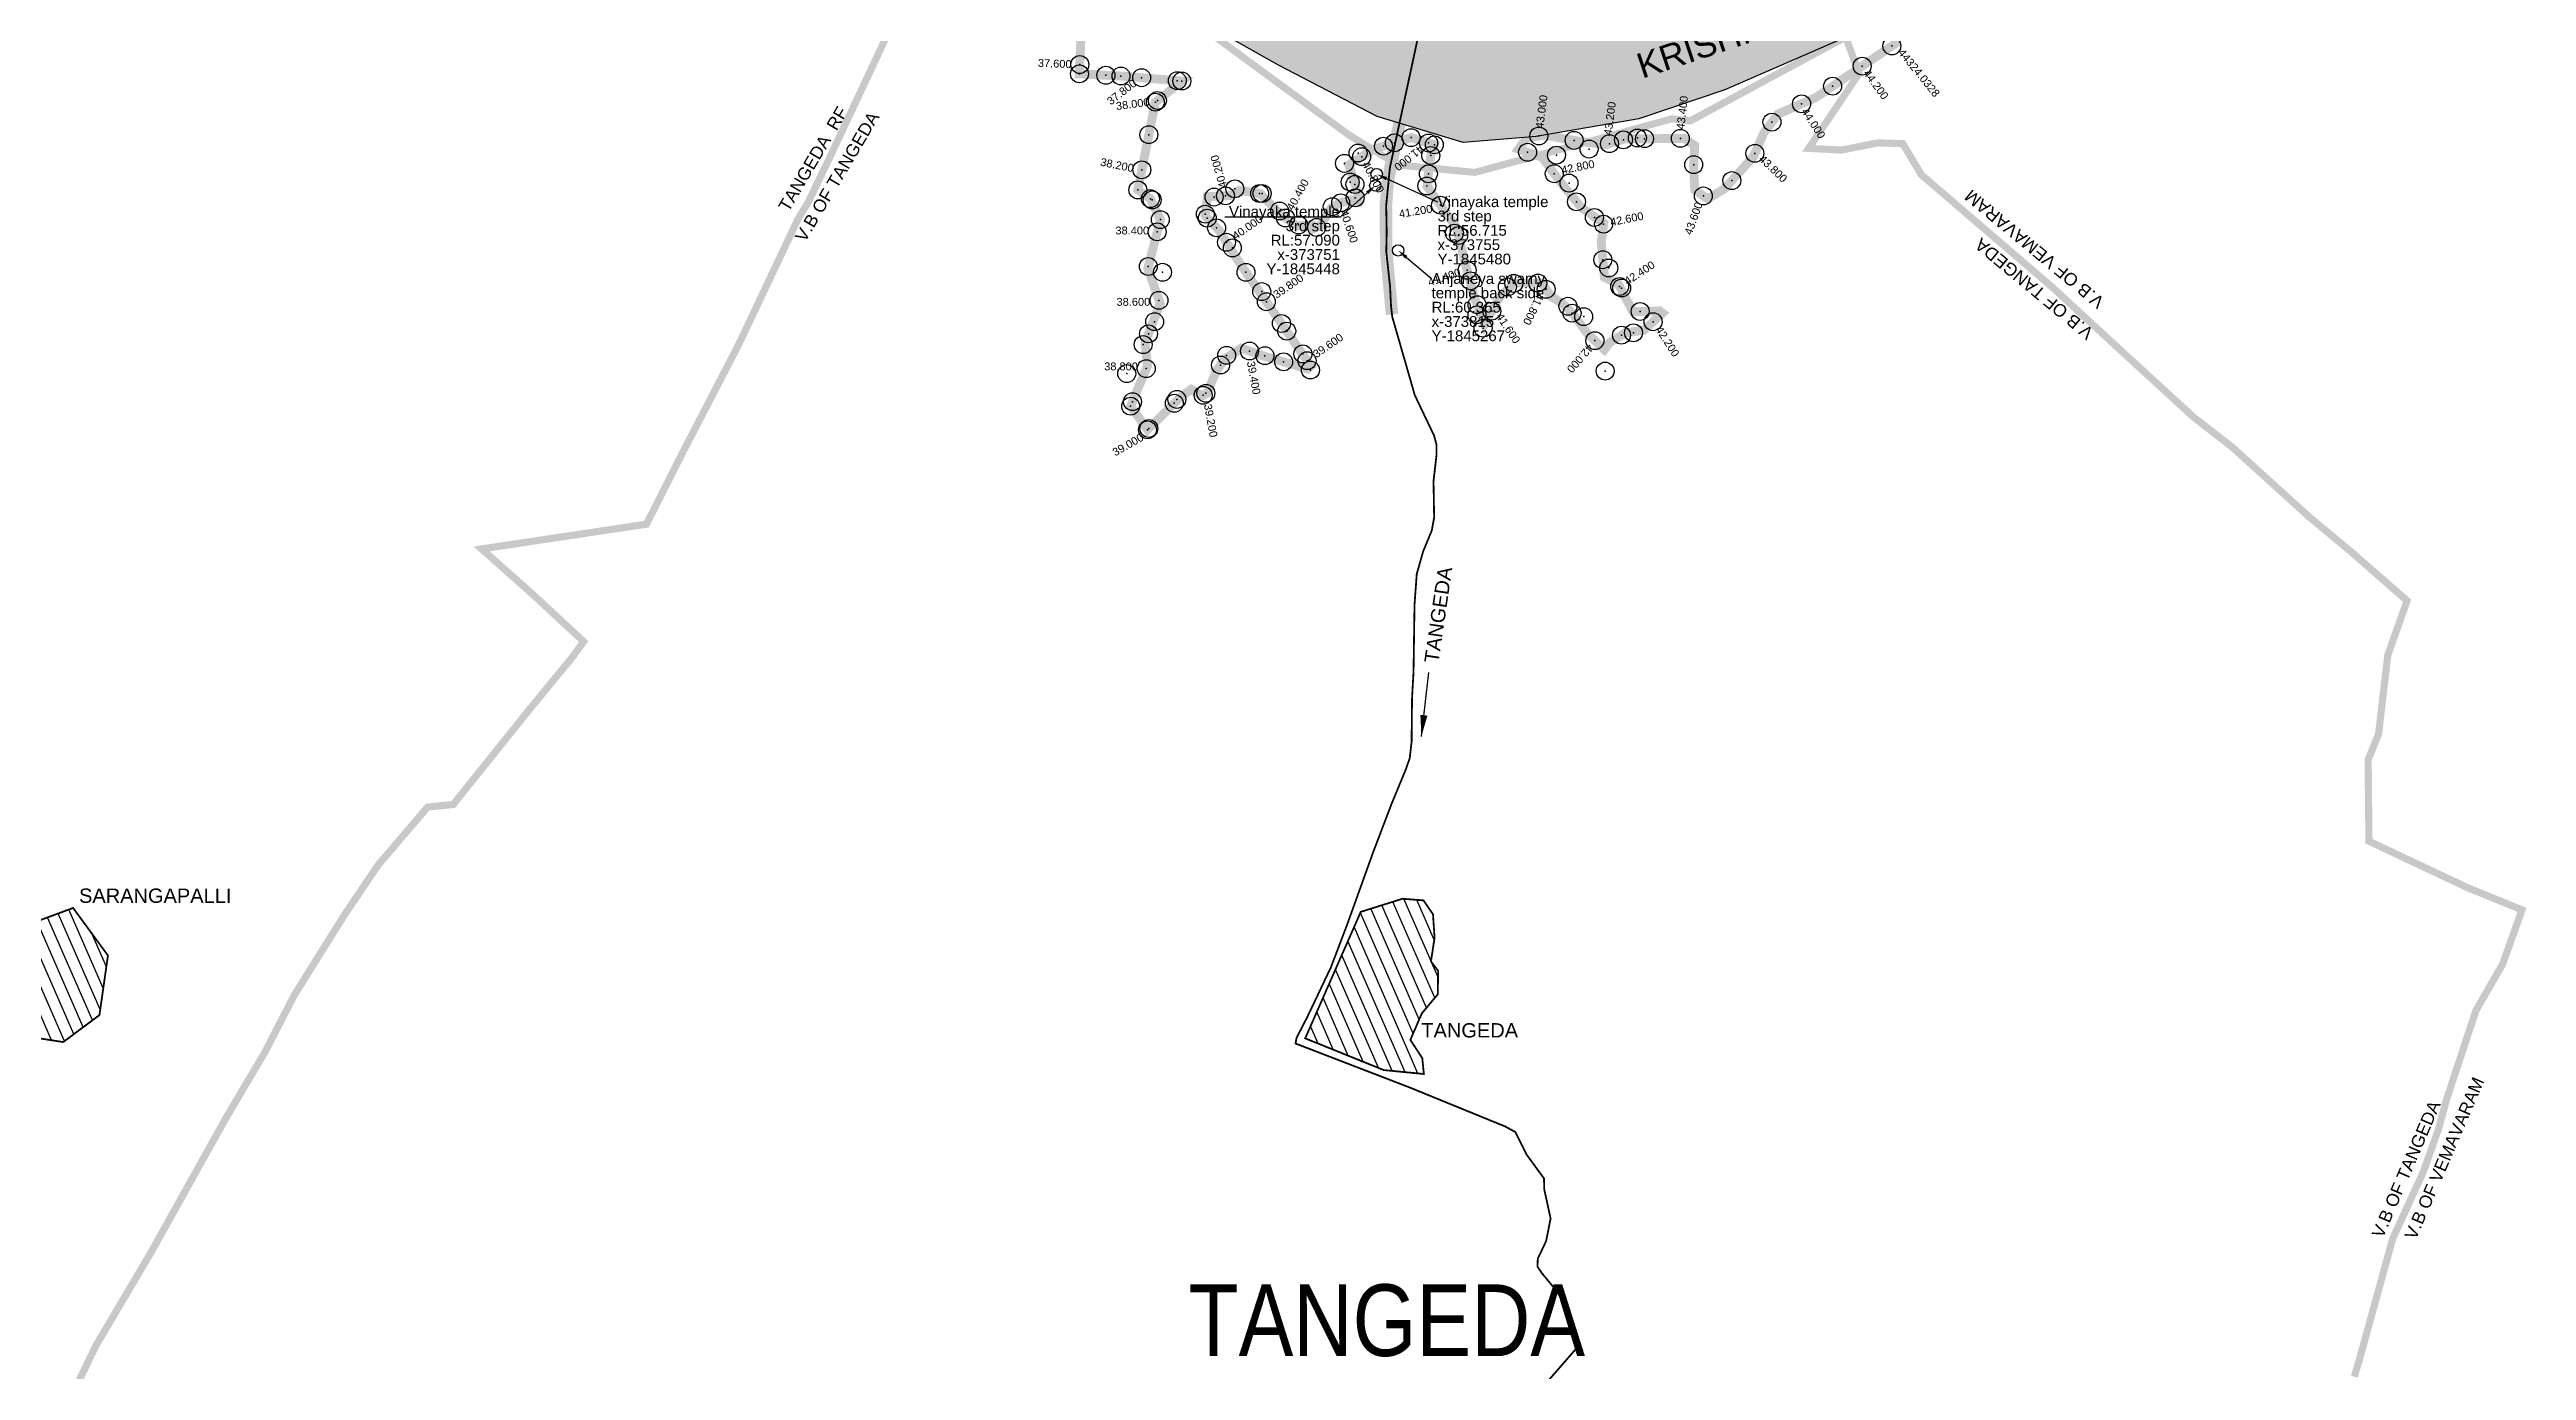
# Model space of a CAD drawing. Header units: millimetres. Extents: x 345922 to 402103, y 1833175 to 1858598.
# Drawn here: x 370049 to 376965, y 1842139 to 1845828 of the extents above; entities that cross this region are included whole.
import ezdxf
from ezdxf import colors
from ezdxf.entities.mleader import LeaderData, LeaderLine
from ezdxf.enums import TextEntityAlignment as Align
from ezdxf.math import Vec2, Vec3

# ---------------------------------------------------------------- set-up
doc = ezdxf.new("R2010")
doc.units = ezdxf.units.MM
doc.header["$PDMODE"] = 32
doc.header["$PDSIZE"] = 50
doc.linetypes.add('JIS_02_1.0', pattern=[2, 1, -1])
for name, color, linetype in [('BND', 160, 'Continuous'), ('FRL', 3, 'Continuous'), ('points', 161, 'Continuous'), ('ROADS', 10, 'Continuous'), ('STREAM111', 4, 'Continuous'), ('TBM', 7, 'Continuous'), ('TEXT', 7, 'Continuous'), ('VILLAGE AREA', 44, 'Continuous'), ('VILLAGE NAMES', 7, 'Continuous')]:
    doc.layers.add(name, color=color, linetype=linetype)
doc.styles.add('FONT1', font='Arial')
doc.styles.get("Standard").update_dxf_attribs({"font": 'arial.ttf'})
doc.styles.add('style1', font='')
doc.styles.get('style1').set_extended_font_data('Bahnschrift Condensed')
doc.dimstyles.get("Standard").update_dxf_attribs({"dimtxt": 0.18, "dimasz": 0.18, "dimexe": 0.18, "dimexo": 0.0625, "dimgap": 0.09, "dimtad": 0, "dimtih": 1, "dimtoh": 1, "dimdec": 4, "dimzin": 0, "dimdsep": 46, "dimtxsty": 'Standard', "dimcen": 0.09, "dimadec": 0, "dimazin": 0, "dimtfac": 1, "dimtdec": 4, "dimtofl": 0, "dimtmove": 0, "dimatfit": 3, "dimfxl": 1, "dimtolj": 1, "dimtzin": 0, "dimarcsym": 0})
pattern_1 = [(113.5464313, (0, 0), (-29.1063882, -12.6838743), [])]

msp = doc.modelspace()

# ---------------------------------------------------------------- hatches: boundary and pattern name
at = {"layer": 'STREAM111'}
h = msp.add_hatch(dxfattribs=at)
h.set_pattern_fill('DASH,_O', color=4, scale=20, angle=45)
h.set_pattern_definition([(45, (0, 0), (7e-15, 89.8025612), [63.5, -63.5])])
edge = h.paths.add_edge_path()
edge.add_line((360312.4, 1845904.9), (360480.1, 1845907.5))
edge.add_line((360480.1, 1845907.5), (360557.2, 1845894.3))
edge.add_line((360557.2, 1845894.3), (360821, 1845809.2))
edge.add_line((360821, 1845809.2), (361124.9, 1845679.8))
edge.add_line((361124.9, 1845679.8), (361436.3, 1845577.4))
edge.add_line((361436.3, 1845577.4), (361695, 1845540.3))
edge.add_line((361695, 1845540.3), (361829.6, 1845532.7))
edge.add_line((361829.6, 1845532.7), (362216, 1845547.5))
edge.add_line((362216, 1845547.5), (362300.6, 1845547))
edge.add_line((362300.6, 1845547), (362320.4, 1845505.3))
edge.add_line((362320.4, 1845505.3), (362339.3, 1845504.7))
edge.add_line((362339.3, 1845504.7), (362352.2, 1845518.6))
edge.add_line((362352.2, 1845518.6), (362450.3, 1845520.1))
edge.add_line((362450.3, 1845520.1), (362712.6, 1845397.4))
edge.add_line((362712.6, 1845397.4), (363038.7, 1845362.4))
edge.add_line((363038.7, 1845362.4), (363526.7, 1845388.4))
edge.add_line((363526.7, 1845388.4), (364040.3, 1845531.1))
edge.add_line((364040.3, 1845531.1), (364255.8, 1845521))
edge.add_line((364255.8, 1845521), (364342.1, 1845671))
edge.add_line((364342.1, 1845671), (365004.6, 1846711.3))
edge.add_line((365004.6, 1846711.3), (365605.4, 1847420.4))
edge.add_line((365605.4, 1847420.4), (365918.3, 1847841.6))
edge.add_line((365918.3, 1847841.6), (365878.7, 1848090.8))
edge.add_line((365878.7, 1848090.8), (365924, 1848305))
edge.add_line((365924, 1848305), (366156.5, 1848619.5))
edge.add_line((366156.5, 1848619.5), (366280.2, 1848725.3))
edge.add_line((366280.2, 1848725.3), (366437.8, 1848794.5))
edge.add_line((366437.8, 1848794.5), (366629.9, 1848860.6))
edge.add_line((366629.9, 1848860.6), (366661.1, 1848902.5))
edge.add_line((366661.1, 1848902.5), (366851.1, 1849031))
edge.add_line((366851.1, 1849031), (367076, 1849132))
edge.add_line((367076, 1849132), (367572, 1849263.5))
edge.add_line((367572, 1849263.5), (367784.8, 1849294.3))
edge.add_line((367784.8, 1849294.3), (368319.3, 1849535.4))
edge.add_line((368319.3, 1849535.4), (368559.9, 1849652.3))
edge.add_line((368559.9, 1849652.3), (368808.4, 1849776.7))
edge.add_line((368808.4, 1849776.7), (369389.2, 1850008.7))
edge.add_line((369389.2, 1850008.7), (369588.7, 1850036.9))
edge.add_line((369588.7, 1850036.9), (369888.9, 1850054.2))
edge.add_line((369888.9, 1850054.2), (370056.2, 1850015.8))
edge.add_line((370056.2, 1850015.8), (370500.8, 1849986.4))
edge.add_line((370500.8, 1849986.4), (370760.6, 1849858.5))
edge.add_line((370760.6, 1849858.5), (370998.4, 1849726.3))
edge.add_line((370998.4, 1849726.3), (371143.5, 1849582))
edge.add_line((371143.5, 1849582), (371265.2, 1849377))
edge.add_line((371265.2, 1849377), (371303, 1849010.8))
edge.add_line((371303, 1849010.8), (371440.3, 1848548.1))
edge.add_line((371440.3, 1848548.1), (371518.2, 1848014))
edge.add_line((371518.2, 1848014), (371609.4, 1847658))
edge.add_line((371609.4, 1847658), (371832.6, 1847472.2))
edge.add_line((371832.6, 1847472.2), (372158.3, 1847071.2))
edge.add_line((372158.3, 1847071.2), (372338.4, 1846857.5))
edge.add_line((372338.4, 1846857.5), (372543.7, 1846547.9))
edge.add_line((372543.7, 1846547.9), (372690.6, 1846393.3))
edge.add_line((372690.6, 1846393.3), (373054, 1846066.4))
edge.add_line((373054, 1846066.4), (373259, 1845909.1))
edge.add_line((373259, 1845909.1), (373481, 1845784.8))
edge.add_line((373481, 1845784.8), (373756.3, 1845640.9))
edge.add_line((373756.3, 1845640.9), (373996.6, 1845568.4))
edge.add_line((373996.6, 1845568.4), (374200, 1845585.5))
edge.add_line((374200, 1845585.5), (374487.4, 1845634.4))
edge.add_line((374487.4, 1845634.4), (374726.7, 1845715.3))
edge.add_line((374726.7, 1845715.3), (375064.6, 1845862.9))
edge.add_line((375064.6, 1845862.9), (375537.5, 1845990.1))
edge.add_line((375537.5, 1845990.1), (375905.4, 1846141.8))
edge.add_line((375905.4, 1846141.8), (375577, 1846618.8))
edge.add_line((375577, 1846618.8), (375526.7, 1846545.7))
edge.add_line((375526.7, 1846545.7), (375428.1, 1846321.7))
edge.add_line((375428.1, 1846321.7), (375393.9, 1846260.6))
edge.add_line((375393.9, 1846260.6), (375319.8, 1846223.6))
edge.add_line((375319.8, 1846223.6), (375200.2, 1846158.1))
edge.add_line((375200.2, 1846158.1), (374896.2, 1846028.1))
edge.add_line((374896.2, 1846028.1), (374775.1, 1845992.5))
edge.add_line((374775.1, 1845992.5), (374659.8, 1845954.1))
edge.add_line((374659.8, 1845954.1), (374468.6, 1845908.4))
edge.add_line((374468.6, 1845908.4), (374304.7, 1845888.5))
edge.add_line((374304.7, 1845888.5), (374162.3, 1845877.1))
edge.add_line((374162.3, 1845877.1), (373881.3, 1845912.8))
edge.add_line((373881.3, 1845912.8), (373777.3, 1845949.8))
edge.add_line((373777.3, 1845949.8), (373681.8, 1846023.8))
edge.add_line((373681.8, 1846023.8), (373544.8, 1846193.8))
edge.add_line((373544.8, 1846193.8), (373472.2, 1846297.7))
edge.add_line((373472.2, 1846297.7), (373393.8, 1846394.5))
edge.add_line((373393.8, 1846394.5), (373284.1, 1846492.6))
edge.add_line((373284.1, 1846492.6), (373009.7, 1846804.4))
edge.add_line((373009.7, 1846804.4), (372901.1, 1846958.2))
edge.add_line((372901.1, 1846958.2), (372766.8, 1847192.8))
edge.add_line((372766.8, 1847192.8), (372656.1, 1847372.7))
edge.add_line((372656.1, 1847372.7), (372613, 1847438))
edge.add_line((372613, 1847438), (372539.3, 1847503.3))
edge.add_line((372539.3, 1847503.3), (372387.6, 1847604.7))
edge.add_line((372387.6, 1847604.7), (372217.7, 1847744.1))
edge.add_line((372217.7, 1847744.1), (372034, 1847883.4))
edge.add_line((372034, 1847883.4), (371929.6, 1847980.7))
edge.add_line((371929.6, 1847980.7), (371828.7, 1848173.2))
edge.add_line((371828.7, 1848173.2), (371715.3, 1848396.9))
edge.add_line((371715.3, 1848396.9), (371643.8, 1848678.5))
edge.add_line((371643.8, 1848678.5), (371591.1, 1848840))
edge.add_line((371591.1, 1848840), (371456.5, 1849263.5))
edge.add_line((371456.5, 1849263.5), (371414.2, 1849498.9))
edge.add_line((371414.2, 1849498.9), (371312, 1849769.7))
edge.add_line((371312, 1849769.7), (371239, 1849918.9))
edge.add_line((371239, 1849918.9), (371024.5, 1850114.1))
edge.add_line((371024.5, 1850114.1), (370792.3, 1850318.7))
edge.add_line((370792.3, 1850318.7), (370617, 1850424.1))
edge.add_line((370617, 1850424.1), (370453.2, 1850451.6))
edge.add_line((370453.2, 1850451.6), (370045.9, 1850438.7))
edge.add_line((370045.9, 1850438.7), (369901.1, 1850435.9))
edge.add_line((369901.1, 1850435.9), (369863.2, 1850432))
edge.add_line((369863.2, 1850432), (369636.1, 1850417.2))
edge.add_line((369636.1, 1850417.2), (369473.7, 1850396.9))
edge.add_line((369473.7, 1850396.9), (369263.9, 1850383.4))
edge.add_line((369263.9, 1850383.4), (369125.1, 1850352.9))
edge.add_line((369125.1, 1850352.9), (368996.5, 1850292.1))
edge.add_line((368996.5, 1850292.1), (368861.2, 1850204.2))
edge.add_line((368861.2, 1850204.2), (368671.7, 1850102.8))
edge.add_line((368671.7, 1850102.8), (368448.3, 1850018.3))
edge.add_line((368448.3, 1850018.3), (368272.4, 1849913.5))
edge.add_line((368272.4, 1849913.5), (368004.2, 1849827.1))
edge.add_line((368004.2, 1849827.1), (367788.8, 1849714.8))
edge.add_line((367788.8, 1849714.8), (367519.3, 1849605.2))
edge.add_line((367519.3, 1849605.2), (367186.6, 1849449))
edge.add_line((367186.6, 1849449), (366786.7, 1849232))
edge.add_line((366786.7, 1849232), (366520.6, 1849095.8))
edge.add_line((366520.6, 1849095.8), (366203.8, 1848968.1))
edge.add_line((366203.8, 1848968.1), (366030.8, 1848868.4))
edge.add_line((366030.8, 1848868.4), (365841.2, 1848735.4))
edge.add_line((365841.2, 1848735.4), (365673, 1848657.9))
edge.add_arc((365678.8, 1848638.8), 20, 106.84736, 172.13367)
edge.add_arc((366210.4, 1848161.8), 730.8, 138.97433, 154.11465)
edge.add_line((365552.9, 1848480.9), (365495.4, 1848364.8))
edge.add_arc((365995.6, 1848175.1), 535, 159.23736, 179.53822)
edge.add_line((365460.7, 1848179.4), (365365.8, 1848042.3))
edge.add_line((365365.8, 1848042.3), (365228.7, 1847989.9))
edge.add_line((365228.7, 1847989.9), (365128.7, 1847897.9))
edge.add_line((365128.7, 1847897.9), (364872.5, 1847479.8))
edge.add_spline(control_points=[(364872.5, 1847479.8), (364751.5, 1847238.1), (364508.2, 1846751.8), (364198.4, 1846147.9), (363744.8, 1845891.7), (363315.2, 1845910.5), (362809.7, 1845812), (362342.9, 1846131.5), (361754.6, 1846130), (361221.5, 1846087.1), (360745.8, 1846143.6), (360403.7, 1846216.2), (360146.2, 1846435.8), (359817, 1846535.7), (359424, 1846595.5), (359070.8, 1846351.3), (358733.8, 1846232.3), (358457.7, 1845994.9), (358118.2, 1845832.2), (357705.8, 1845724.4), (357317.7, 1845758.8), (357023.9, 1845510.6), (356849.3, 1845128.2), (356580, 1844792.4), (356446, 1844297.4), (356030.9, 1843955.3), (355574.1, 1843591.3), (355217, 1843272.9), (354944.6, 1842979.2), (354741.7, 1842776.2), (354523.6, 1842634), (354411.3, 1842454.7), (354037.5, 1842257.1), (353652.6, 1842879.1), (352957.2, 1842601.1), (352440.3, 1843123.6), (351871, 1843339), (351505.9, 1843559), (351379.9, 1843635)], knot_values=[0, 0, 0, 0, 816.927526, 1643.761803, 1962.087642, 2311.263035, 2917.580945, 3432.028985, 3904.205199, 4642.49363, 5040.443251, 5342.292141, 5671.412453, 6026.576286, 6370.093912, 6811.380667, 7250.662048, 7436.99095, 7895.132819, 8364.635402, 8711.468131, 9007.199942, 9440.815909, 9972.938838, 10276.359737, 10947.391125, 11503.408839, 12052.094683, 12374.742608, 12705.71871, 12912.047162, 13143.644243, 13334.200632, 14061.252952, 14648.51574, 15221.119517, 16056.071013, 16495.766696, 16495.766696, 16495.766696, 16495.766696], degree=3, periodic=0)
edge.add_line((351379.9, 1843635), (351106.5, 1843677.9))
edge.add_line((351106.5, 1843677.9), (350518.1, 1843637.9))
edge.add_line((350518.1, 1843637.9), (349724.7, 1843369))
edge.add_line((349724.7, 1843369), (349436.5, 1843040.9))
edge.add_line((349436.5, 1843040.9), (349048.2, 1842444.9))
edge.add_line((349048.2, 1842444.9), (348671.9, 1842188.8))
edge.add_line((348671.9, 1842188.8), (348888.3, 1841967.1))
edge.add_line((348888.3, 1841967.1), (349205.6, 1842299.6))
edge.add_line((349205.6, 1842299.6), (349306, 1842415.8))
edge.add_line((349306, 1842415.8), (349375, 1842547))
edge.add_line((349375, 1842547), (349580.2, 1842817.4))
edge.add_line((349580.2, 1842817.4), (349946.5, 1843185.7))
edge.add_line((349946.5, 1843185.7), (350272.4, 1843335.3))
edge.add_line((350272.4, 1843335.3), (350789.1, 1843428))
edge.add_line((350789.1, 1843428), (350998.9, 1843450.7))
edge.add_line((350998.9, 1843450.7), (351278.4, 1843398.7))
edge.add_line((351278.4, 1843398.7), (351614, 1843322.1))
edge.add_line((351614, 1843322.1), (352008.9, 1843081.7))
edge.add_line((352008.9, 1843081.7), (352174.8, 1842941.3))
edge.add_line((352174.8, 1842941.3), (352417, 1842669.9))
edge.add_line((352417, 1842669.9), (353146.2, 1842474.1))
edge.add_line((353146.2, 1842474.1), (353409.4, 1842271.6))
edge.add_line((353409.4, 1842271.6), (354057, 1842133))
edge.add_line((354057, 1842133), (354305.9, 1842172.8))
edge.add_line((354305.9, 1842172.8), (354684.2, 1842415.5))
edge.add_line((354684.2, 1842415.5), (355191.1, 1842879.5))
edge.add_line((355191.1, 1842879.5), (355737, 1843173.6))
edge.add_line((355737, 1843173.6), (356070, 1843283.5))
edge.add_line((356070, 1843283.5), (356311.5, 1843442.1))
edge.add_line((356311.5, 1843442.1), (356569.1, 1843861.7))
edge.add_line((356569.1, 1843861.7), (356851.2, 1844266.5))
edge.add_line((356851.2, 1844266.5), (357016.9, 1844488.8))
edge.add_line((357016.9, 1844488.8), (357044.6, 1844633.6))
edge.add_line((357044.6, 1844633.6), (357119.9, 1844730.1))
edge.add_line((357119.9, 1844730.1), (357281.4, 1844886.2))
edge.add_line((357281.4, 1844886.2), (357507.2, 1845123.6))
edge.add_line((357507.2, 1845123.6), (357846, 1845373.9))
edge.add_line((357846, 1845373.9), (358539.6, 1845695.9))
edge.add_line((358539.6, 1845695.9), (358987.5, 1845842.6))
edge.add_line((358987.5, 1845842.6), (359498.8, 1845883.5))
edge.add_line((359498.8, 1845883.5), (360096, 1845862))
edge.add_line((360096, 1845862), (360175.6, 1845873.5))
edge.add_line((360175.6, 1845873.5), (360312.4, 1845904.9))
at = {"layer": 'VILLAGE AREA'}
h = msp.add_hatch(dxfattribs=at)
h.set_pattern_fill('ANSI31,_O', color=256, scale=10, angle=68.54643)
h.set_pattern_definition(pattern_1)
h.paths.add_polyline_path([(370115.1, 1843430.7), (370023.9, 1843397), (369954.5, 1843099.8), (369998.1, 1843070.1), (370087.4, 1843056.2), (370188.5, 1843131.5), (370212.3, 1843297.9)])
h = msp.add_hatch(dxfattribs=at)
h.set_pattern_fill('ANSI31,_O', color=256, scale=10, angle=68.54643)
h.set_pattern_definition(pattern_1)
h.paths.add_polyline_path([(373710.5, 1843419.8), (373555.4, 1843066.6), (373774.8, 1842978), (373886.7, 1842967), (373882.3, 1843011.3), (373849, 1843062.2), (373881.1, 1843136.4), (373925.5, 1843189.5), (373926.6, 1843254.8), (373906.6, 1843281.4), (373916.6, 1843347.9), (373912.2, 1843413.2), (373885.6, 1843451.9), (373826.9, 1843456.4)])

# ---------------------------------------------------------------- linework, layer by layer
at = {"linetype": 'Continuous', "const_width": 35}
msp.add_lwpolyline([(373798, 1845088.1), (373781.6, 1845263.5), (373780.7, 1845391.1), (373785.7, 1845457.8), (373809.5, 1845578.8), (373989.1, 1846406.5), (374027.7, 1846563.3)], dxfattribs=at)
at = {"layer": 'BND', "linetype": 'JIS_02_1.0', "lineweight": 30, "ltscale": 50, "const_width": 20}
for points in [[(373083.3, 1846025.9), (373675.6, 1845590.6), (373813.7, 1845505.8), (374029, 1845484.9), (374377.3, 1845578.8), (374578.8, 1845634.4), (374630.4, 1845628.6), (375064.6, 1845862.9), (375102, 1845761), (374961.2, 1845552.1), (375053.4, 1845547.3), (375154.9, 1845567.4), (375224.2, 1845565), (375275.8, 1845478.4), (375638.5, 1845166.8), (375841.7, 1844979.5), (376036.2, 1844801.1), (376143, 1844718.4), (376358.7, 1844522.8), (376475.7, 1844425.6), (376632.2, 1844288.7), (376578.2, 1844136.5), (376552.5, 1843916.3), (376523.4, 1843844.5), (376525.7, 1843617.2), (376801.8, 1843487), (376952.9, 1843425.4), (376898.9, 1843273.8), (376824.6, 1843144.6), (376742.9, 1842897.6), (376720.1, 1842814), (376677.3, 1842693.4), (376592.2, 1842507.6), (376499.8, 1842172.3), (376484.9, 1842121.8)], [(370073.1, 1841990.6), (370180, 1842210.6), (370333.6, 1842470.7), (370541.2, 1842843.1), (370650.9, 1843028.5), (370732.6, 1843187.3), (370871.2, 1843409), (370967.2, 1843551.3), (371105.1, 1843712.6), (371176.4, 1843719.7), (371392.1, 1843988.6), (371505.2, 1844126.3), (371540.7, 1844174.5), (371398.2, 1844306.8), (371255.8, 1844433.3), (371715.9, 1844502.5), (371817.6, 1844703.4), (371973.2, 1845003.7), (372138.9, 1845354), (372167.3, 1845400.9), (372221.5, 1845513.5), (372319.2, 1845721.6), (372389.4, 1845871.3)]]:
    msp.add_lwpolyline(points, dxfattribs=at)
at = {"layer": 'FRL', "color": 84}
msp.add_lwpolyline([(372930.3, 1845893.5, 25, 25, 0), (372925, 1845760, 25, 25, 0), (373041, 1845754, 25, 25, 0), (373211, 1845740, 25, 25, 0), (373137, 1845681, 25, 25, 0), (373088, 1845436, 25, 25, 0), (373123.1, 1845411.5, 25, 25, 0), (373151, 1845353, 25, 25, 0), (373116, 1845217, 25, 25, 0), (373150.3, 1845118.5, 25, 25, 0), (373108, 1845009, 25, 25, 0), (373115, 1844945, 25, 25, 0), (373068, 1844832, 25, 25, 0), (373115, 1844766, 25, 25, 0), (373207, 1844857, 25, 25, 0), (373237, 1844879, 25, 25, 0), (373268, 1844861, 25, 25, 0), (373268, 1844861, 25, 25, 0), (373281, 1844868, 25, 25, 0), (373307, 1844930, 25, 25, 0), (373332, 1844965, 25, 25, 0), (373377, 1844994, 25, 25, 0), (373440, 1844972, 25, 25, 0), (373562, 1844936, 25, 25, 0), (373571, 1844944, 25, 25, 0), (373489, 1845063, 25, 25, 0), (373394, 1845200, 25, 25, 0), (373359, 1845252, 25, 25, 0), (373315, 1845323, 25, 25, 0), (373276, 1845364, 25, 25, 0), (373282, 1845417, 25, 25, 0), (373345, 1845420, 25, 25, 0), (373371, 1845435, 25, 25, 0), (373430, 1845425.7, 25, 25, 0), (373488.6, 1845365.6, 25, 25, 0), (373532, 1845336, 25, 25, 0), (373575, 1845337, 25, 25, 0), (373579, 1845328, 25, 25, 0), (373597, 1845335, 25, 25, 0), (373629, 1845386, 25, 25, 0), (373648, 1845398, 25, 25, 0), (373681, 1845408, 25, 25, 0), (373703, 1845403, 25, 25, 0), (373704, 1845419, 25, 25, 0), (373689, 1845469, 25, 25, 0), (373677, 1845506, 25, 25, 0), (373747, 1845550, 25, 25, 0), (373774, 1845558, 25, 25, 0), (373851, 1845582, 25, 25, 0), (373916, 1845562, 25, 25, 0), (373906, 1845532, 25, 25, 0), (373895, 1845447, 25, 25, 0), (373979, 1845329, 25, 25, 0), (373994, 1845264, 25, 25, 0), (374013, 1845190, 25, 25, 0), (374029, 1845132, 25, 25, 0), (374056, 1845061, 25, 25, 0), (374099, 1845138, 25, 25, 0), (374139, 1845176, 25, 25, 0), (374216, 1845176, 25, 25, 0), (374242, 1845138, 25, 25, 0), (374274, 1845119, 25, 25, 0), (374304, 1845088, 25, 25, 0), (374343, 1845035, 25, 25, 0), (374391, 1844990, 25, 25, 0), (374406, 1845010, 25, 25, 0), (374449, 1845037, 25, 25, 0), (374501, 1845044, 25, 25, 0), (374553, 1845092, 25, 25, 0), (374545, 1845098, 25, 25, 0), (374470, 1845096, 25, 25, 0), (374430, 1845173, 25, 25, 0), (374391, 1845192, 25, 25, 0), (374382, 1845290, 25, 25, 0), (374389, 1845343, 25, 25, 0), (374326, 1845387, 25, 25, 0), (374271, 1845454, 25, 25, 0), (374217, 1845527, 25, 25, 0), (374151, 1845550, 25, 25, 0), (374175, 1845582, 25, 25, 0), (374225, 1845589, 25, 25, 0), (374313, 1845573, 25, 25, 0), (374395, 1845562, 25, 25, 0), (374450, 1845579, 25, 25, 0), (374530, 1845579, 25, 25, 0), (374614, 1845580, 25, 25, 0), (374643, 1845560, 25, 25, 0), (374640, 1845502, 25, 25, 0), (374643, 1845436, 25, 25, 0), (374679, 1845411, 25, 25, 0), (374726, 1845439, 25, 25, 0), (374807, 1845529, 25, 25, 0), (374836, 1845595, 25, 25, 0), (374875.4, 1845647.7, 25, 25, 0), (374981.3, 1845693.9, 25, 25, 0), (375110.7, 1845781.7, 25, 25, 0), (375213.4, 1845851.4, 0, 0, 0)], format="xyseb", dxfattribs=at)
at = {"layer": 'points'}
for p in [(375193.5, 1845837.9), (372925, 1845760, 24), (372926, 1845786), (372998.9, 1845756.2), (373041, 1845754, 25), (373098.7, 1845749.3), (373198.3, 1845741), (373211, 1845740, 25), (375028, 1845725.6), (375110.7, 1845781.7), (373137, 1845681, 24), (373142.7, 1845685.6), (374941.4, 1845676.5), (373118.8, 1845590.2), (374207.8, 1845586.6), (374858.6, 1845625.3), (373703, 1845539, 4), (373713.1, 1845528.7), (373774, 1845558, 3), (373804.4, 1845567.5), (373851, 1845582, 7), (373899.9, 1845567), (373906, 1845532, 9), (373916, 1845562, 8), (374176.4, 1845541.1), (374257, 1845533, 25), (374306.3, 1845574.2), (374348, 1845550, 26), (374405, 1845565.1), (374444, 1845576, 27), (374483, 1845581, 28), (374502.9, 1845579), (374602.9, 1845579.9), (374811, 1845538), (373099.2, 1845492.1), (373665, 1845510, 5), (373681, 1845458, 6), (373694.3, 1845451.3), (373895, 1845447, 10), (373899.4, 1845480.9), (374250.9, 1845481.2), (374292, 1845455, 24), (374640.2, 1845506.4), (374746.7, 1845462), (373088, 1845436, 22), (373123.1, 1845411.5), (373128, 1845408, 21), (373301, 1845416, 13), (373332.9, 1845419.4), (373359, 1845439, 12), (373428.2, 1845426), (373435, 1845426, 11), (373631, 1845389, 8), (373654.5, 1845400), (373695, 1845414, 7), (373933.2, 1845393.4), (374313, 1845402.8), (374667.2, 1845419.2), (373142.2, 1845318.9), (373151, 1845353, 20), (373276.5, 1845368.3), (373282, 1845357, 14), (373308, 1845330, 15), (373484, 1845377, 10), (373500.4, 1845357.6), (373537, 1845338, 9), (373587.2, 1845331.2), (373972, 1845315, 11), (374363, 1845359, 23), (374388.6, 1845340.3), (373335.6, 1845289.8), (373352, 1845274, 16), (373983.7, 1845308.6), (374386.5, 1845241), (373117.3, 1845222.1), (373157, 1845206, 19), (373390, 1845205.9), (374007.5, 1845211.4), (374017, 1845182, 12), (374137.8, 1845174.9), (374205, 1845176, 16), (374403, 1845218, 22), (373147.1, 1845127.5), (373434, 1845152, 17), (373446.9, 1845123.7), (374035.3, 1845115.4), (374120, 1845165, 15), (374228.1, 1845158.4), (374289, 1845111, 17), (374433.4, 1845166.4), (374439, 1845162, 21), (373117.7, 1845034.1), (373135, 1845068, 18), (373489, 1845063, 18), (373503.8, 1845041.5), (374035, 1845087, 13), (374052, 1845050, 14), (374076.4, 1845097.5), (374300.5, 1845091.6), (374333, 1845082, 18), (374472, 1845037, 20), (374490.6, 1845096.6), (374526.8, 1845067.8), (373103, 1845004, 17), (373336, 1844974, 11), (373400, 1844986), (373443, 1844973, 10), (373549, 1844978, 19), (374364.3, 1845015), (374438.5, 1845030.4), (373057, 1844923, 16), (373111.6, 1844936.9), (373319.1, 1844947), (373495.2, 1844955.7), (373560.6, 1844959.1), (373570, 1844933, 20), (374393, 1844930, 19), (373068, 1844832, 15), (373073.2, 1844844.6), (373189.9, 1844840.1), (373197, 1844851, 13), (373270.5, 1844862.4), (373278, 1844868, 12), (373115, 1844766, 14), (373118.8, 1844769.7)]:
    msp.add_point(p, dxfattribs=at)
at = {"layer": 'ROADS'}
for const_width in [5, 5, 1]:
    msp.add_lwpolyline([(374205.8, 1842078.1), (374312.2, 1842200.3), (374319.4, 1842222.7), (374310.7, 1842250.7), (374260.7, 1842357.1), (374216.9, 1842410), (374204, 1842429), (374204.8, 1842451.3), (374228.1, 1842500.3), (374240.6, 1842563.6), (374222.8, 1842645.3), (374222.1, 1842675.5), (374174.2, 1842741.1), (374141.9, 1842805.1), (374113.3, 1842820.7), (373847, 1842929.4), (373528.3, 1843052.2), (373531.3, 1843068.2), (373560.9, 1843125.5), (373626.8, 1843264.1), (373673, 1843385.5), (373744.7, 1843585.3), (373796.7, 1843721.8), (373836, 1843816.8), (373847.2, 1843848.7), (373852.5, 1843894.8), (373853.7, 1844015.6), (373857.9, 1844091.4), (373860.6, 1844276.5), (373866.8, 1844363), (373884.6, 1844426.2), (373908.8, 1844484.7), (373915.4, 1844520.6), (373913.7, 1844622.1), (373921.8, 1844693.6), (373922.3, 1844723.5), (373915.1, 1844750.3), (373861.6, 1844862.2), (373798.4, 1845081.5), (373794.9, 1845113.6), (373792.4, 1845165.2), (373781.7, 1845264.5), (373783, 1845317.8), (373781.5, 1845391.9), (373791.8, 1845497.4), (373818.6, 1845622.2), (373880.5, 1845909.5)], dxfattribs=dict(at, const_width=const_width))
at = {"layer": 'STREAM111', "color": 4}
msp.add_lwpolyline([(375064.6, 1845862.9), (374726.7, 1845715.3), (374487.4, 1845634.4), (374200, 1845585.5), (373996.6, 1845568.4), (373756.3, 1845640.9), (373481, 1845784.8), (373259, 1845909.1)], dxfattribs=at)
at = {"layer": 'TBM', "linetype": 'Continuous'}
for centre in [(373755, 1845480, 56.7), (373751, 1845448, 57.1), (373815, 1845267, 60.4)]:
    msp.add_circle(centre, 15.9, dxfattribs=at)
at = {"layer": 'VILLAGE AREA', "const_width": 5}
for points in [[(370115.1, 1843430.7), (370023.9, 1843397), (369954.5, 1843099.8), (369998.1, 1843070.1), (370087.4, 1843056.2), (370188.5, 1843131.5), (370212.3, 1843297.9), (370115.1, 1843430.7)], [(373710.5, 1843419.8), (373555.4, 1843066.6), (373774.8, 1842978), (373886.7, 1842967), (373882.3, 1843011.3), (373849, 1843062.2), (373881.1, 1843136.4), (373925.5, 1843189.5), (373926.6, 1843254.8), (373906.6, 1843281.4), (373916.6, 1843347.9), (373912.2, 1843413.2), (373885.6, 1843451.9), (373826.9, 1843456.4), (373710.5, 1843419.8)]]:
    msp.add_lwpolyline(points, dxfattribs=at)

# ---------------------------------------------------------------- texts
at = {"layer": 'points', "color": 1}
for s, rotation, p in [('44324.0328', 309.20558, (375320.8, 1845699.8)), ('37.600', 357.74092, (372903, 1845787.1)), ('44.200', 306.27515, (375177, 1845692.5)), ('37.800', 37.74272, (373080.2, 1845737.9)), ('38.000', 7.28817, (373120.3, 1845681.8)), ('43.000', 82.58287, (374221.2, 1845701.1)), ('43.200', 82.58287, (374412.1, 1845682.1)), ('43.400', 83.30202, (374613.5, 1845698.6)), ('44.000', 303.25979, (375000.4, 1845582.7)), ('41.000', 218.28825, (373808.4, 1845495.8)), ('38.200', 348.69007, (373076.2, 1845496.3)), ('40.200', 105.94019, (373300.9, 1845532.6)), ('40.800', 298.20226, (373767.6, 1845430.1)), ('42.800', 11.30347, (374363, 1845509.4)), ('43.800', 316.24756, (374896, 1845462.6)), ('40.400', 60.95571, (373557.3, 1845463.8)), ('38.400', 0.01775, (373119.5, 1845322.7)), ('40.000', 34.64866, (373432.6, 1845358.2)), ('40.600', 288.78877, (373693.3, 1845289.2)), ('41.200', 9.61174, (373910, 1845384.1)), ('42.600', 11.30347, (374499.6, 1845364)), ('43.600', 70.41049, (374655.3, 1845400.7)), ('39.800', 34.64866, (373546.9, 1845194.1)), ('41.400', 18.51609, (373987.9, 1845207.2)), ('42.400', 32.95665, (374528.3, 1845230)), ('38.600', 0.01775, (373122.6, 1845123.4)), ('41.800', 243.76125, (374172.5, 1845060.8)), ('41.600', 303.88153, (374148.7, 1845010.4)), ('39.600', 34.64866, (373657.9, 1845028.1)), ('42.000', 228.73358, (374292.2, 1844929.9)), ('42.200', 303.00474, (374592.6, 1844973.3)), ('38.800', 0.01775, (373088.2, 1844943.1)), ('39.400', 280.48827, (373420.4, 1844865.1)), ('39.200', 280.48827, (373300.3, 1844745.6)), ('39.000', 29.78799, (373101.2, 1844747.7))]:
    msp.add_text(s, height=22, rotation=rotation, dxfattribs=at).set_placement(p, align=Align.MIDDLE_RIGHT)
at = {"layer": 'ROADS'}
msp.add_text('TANGEDA', height=40, rotation=81.69172, dxfattribs=at).set_placement((373927.2, 1844112.9))
at = {"layer": 'STREAM111', "color": 4}
msp.add_text('KRISHNA RIVER', height=70, rotation=18.49356, dxfattribs=at).set_placement((374496.3, 1845746.3))
at = {"layer": 'TEXT', "color": 6}
for s, rotation, p in [('TANGEDA  RF', 59.38756, (372112.6, 1845372.1)), ('V.B OF TANGEDA', 59.38756, (372158.9, 1845287.6)), ('V.B OF VEMAVARAM', 140.33487, (375789.9, 1845129)), ('V.B OF TANGEDA', 140.34567, (375759.7, 1845042.2)), ('V.B OF VEMAVARAM', 66.69524, (376656.2, 1842501.6)), ('V.B OF TANGEDA', 66.70604, (376564.4, 1842506.1))]:
    msp.add_text(s, height=35, rotation=rotation, dxfattribs=at).set_placement(p)
at = {"layer": 'VILLAGE AREA'}
for s, p in [('SARANGAPALLI', (370131.6, 1843445)), ('TANGEDA', (373879.7, 1843069))]:
    msp.add_text(s, height=40, dxfattribs=at).set_placement(p)
at = {"layer": 'VILLAGE NAMES', "color": 0, "style": 'style1'}
msp.add_text('TANGEDA', height=200, dxfattribs=at).set_placement((373229.6, 1842179.5))

# ---------------------------------------------------------------- leaders
at = {"layer": 'ROADS'}
msp.add_leader([(373879.8, 1843909.2), (373900.8, 1844088.1)], dimstyle='Standard', override={"dimasz": 60}, dxfattribs=at)
at = {"layer": 'TBM', "linetype": 'Continuous'}
ml = msp.add_multileader_mtext('Standard', dxfattribs=at)
ml.set_content('\\pxsm0.8,ql;Vinayaka temple\\P3rd step\\PRL:56.715\\Px-373755\\PY-1845480', color=256, style='FONT1')
ml.set_leader_properties()
ml.build(insert=Vec2(0, 0))
ml.multileader.update_dxf_attribs({"text_right_attachment_type": 6, "dogleg_length": 0.36, "arrow_head_size": 30})
ctx = ml.context
ctx.base_point, ctx.char_height, ctx.arrow_head_size, ctx.landing_gap_size, ctx.plane_origin = Vec3(373924.8, 1845402.8), 30, 30, 0.09, Vec3(374271.7, 1845480.8)
ctx.right_attachment = 6
notes = []
notes.append((ctx, [(1, (1, 1, 0), (373924.5, 1845402.8), (1, 0), 0.36, [(0, [(373755, 1845480)], 0, [])])]))
ctx.mtext.insert, ctx.mtext.flow_direction = Vec3(373924.9, 1845418), 5
ml = msp.add_multileader_mtext('Standard', dxfattribs=at)
ml.set_content('\\pxsm0.8,qr;Vinayaka temple\\P3rd step\\PRL:57.090\\Px-373751\\PY-1845448', color=256, style='FONT1')
ml.set_leader_properties()
ml.build(insert=Vec2(0, 0))
ml.multileader.update_dxf_attribs({"text_right_attachment_type": 6, "dogleg_length": 0.36, "arrow_head_size": 30})
ctx = ml.context
ctx.base_point, ctx.char_height, ctx.arrow_head_size, ctx.landing_gap_size, ctx.plane_origin = Vec3(373344.3, 1845375.3, 57.1), 30, 30, 0.09, Vec3(373751, 1845448, 57.1)
ctx.right_attachment, ctx.text_align_type = 6, 2
notes.append((ctx, [(0, (1, 1, 0), (373652.7, 1845360.1, 57.1), (-1, 0), 0.36, [(0, [(373751, 1845448, 57.1)], 0, [])])]))
ctx.mtext.insert, ctx.mtext.alignment, ctx.mtext.flow_direction = Vec3(373652.3, 1845390.6, 57.1), 3, 5
ml = msp.add_multileader_mtext('Standard', dxfattribs=at)
ml.set_content('\\pxsm0.8,ql;Anjaneya swamy\\Ptemple back side\\PRL:60.365\\Px-373815\\PY-1845267', color=256, style='FONT1')
ml.set_leader_properties()
ml.build(insert=Vec2(0, 0))
ml.multileader.update_dxf_attribs({"text_right_attachment_type": 6, "dogleg_length": 0.36, "arrow_head_size": 30})
ctx = ml.context
ctx.base_point, ctx.char_height, ctx.arrow_head_size, ctx.landing_gap_size, ctx.plane_origin = Vec3(373908.3, 1845188.2, 60.4), 30, 30, 0.09, Vec3(373815, 1845267, 60.4)
ctx.right_attachment = 6
notes.append((ctx, [(1, (1, 1, 0), (373907.9, 1845188.2, 60.4), (1, 0), 0.36, [(0, [(373815, 1845267, 60.4)], 0, [])])]))
ctx.mtext.insert, ctx.mtext.flow_direction = Vec3(373908.3, 1845203.5, 60.4), 5
for ctx, leaders in notes:
    for number, flags, end, landing, length, lines in leaders:
        leader = LeaderData()
        leader.index, (leader.has_last_leader_line, leader.has_dogleg_vector, leader.attachment_direction) = number, flags
        leader.last_leader_point, leader.dogleg_vector, leader.dogleg_length = Vec3(end), Vec3(landing), length
        for number, points, colour, breaks in lines:
            line = LeaderLine()
            line.index, line.vertices, line.color, line.breaks = number, Vec3.list(points), colors.encode_raw_color(colour), breaks
            leader.lines.append(line)
        ctx.leaders.append(leader)

doc.saveas('drawing.dxf')
